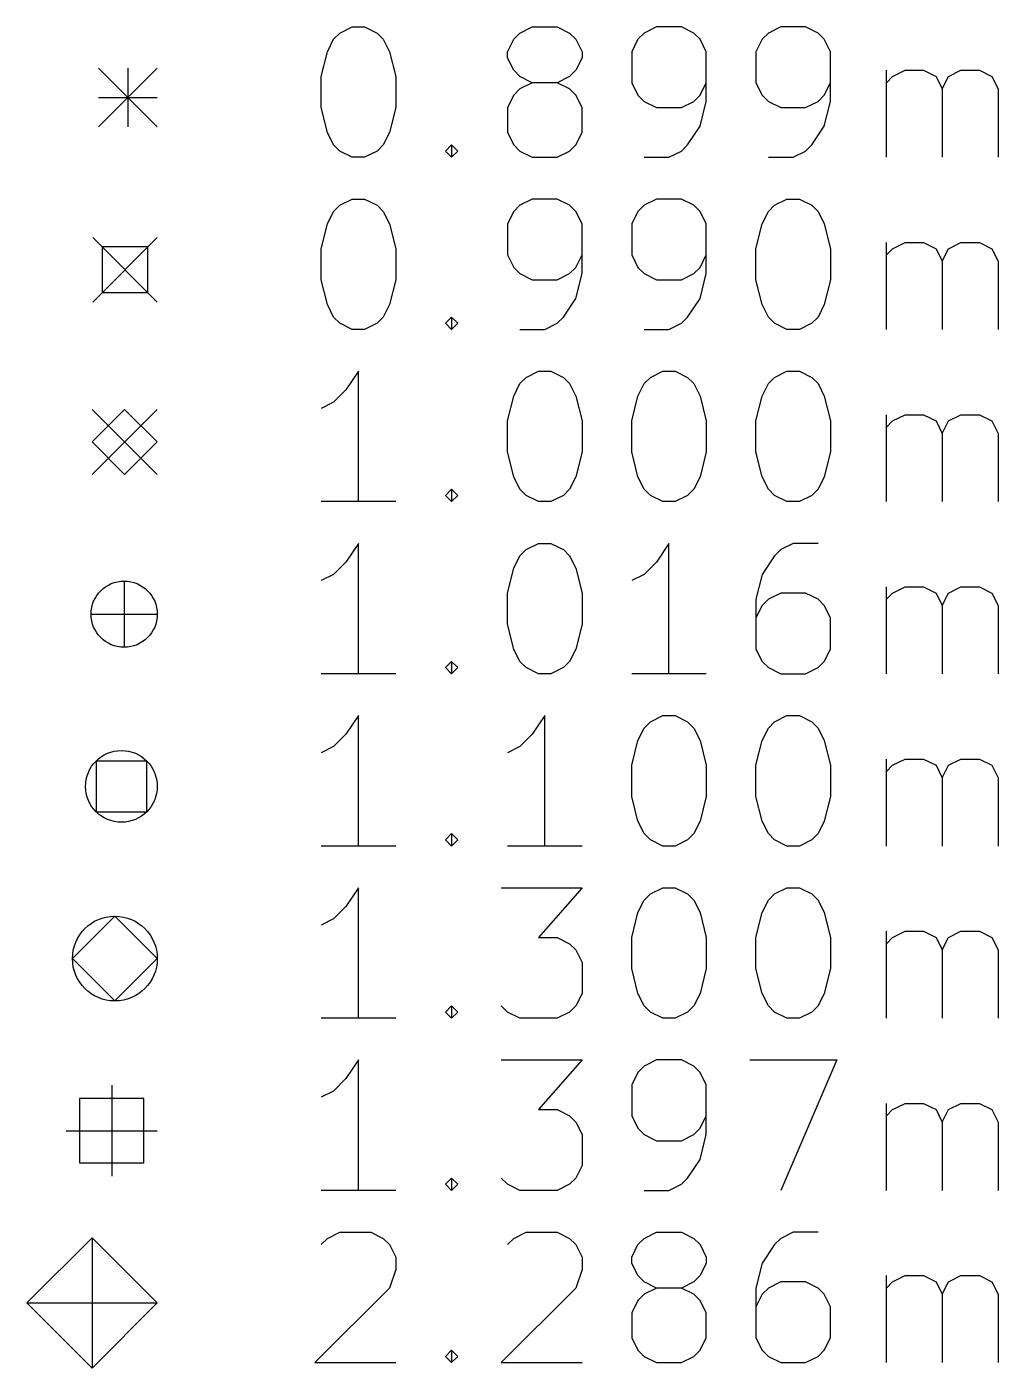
# Model space of a CAD drawing. Extents: x 1.89 to 8.27, y -6.79 to -2.76.
# Drawn here: x 1.888 to 2.474, y -6.763 to -5.953 of the extents above; entities that cross this region are included whole.
import ezdxf

# ---------------------------------------------------------------- set-up
doc = ezdxf.new("R2010")
doc.units = 0
doc.header["$MEASUREMENT"] = 0
doc.layers.add('BLACK', color=7, linetype='CONTINUOUS')

msp = doc.modelspace()

# ---------------------------------------------------------------- linework, layer by layer
at = {"layer": 'BLACK', "linetype": 'CONTINUOUS'}
for p, q in [((2.07295, -5.96045), (2.0767, -5.9567)), ((2.0767, -5.9567), (2.0842, -5.95295)), ((2.0842, -5.95295), (2.0917, -5.95295)), ((2.0917, -5.95295), (2.0992, -5.9567)), ((2.0992, -5.9567), (2.10295, -5.96045)), ((2.18169, -5.96045), (2.18544, -5.9567)), ((2.18544, -5.9567), (2.19294, -5.95295)), ((2.19294, -5.95295), (2.20794, -5.95295)), ((2.20794, -5.95295), (2.21544, -5.9567)), ((2.21544, -5.9567), (2.21918, -5.96045)), ((2.26043, -5.9567), (2.25668, -5.96045)), ((2.26793, -5.95295), (2.26043, -5.9567)), ((2.28293, -5.95295), (2.26793, -5.95295)), ((2.29043, -5.9567), (2.28293, -5.95295)), ((2.29418, -5.96045), (2.29043, -5.9567)), ((2.33542, -5.9567), (2.33167, -5.96045)), ((2.34292, -5.95295), (2.33542, -5.9567)), ((2.35792, -5.95295), (2.34292, -5.95295)), ((2.36542, -5.9567), (2.35792, -5.95295)), ((2.36917, -5.96045), (2.36542, -5.9567)), ((2.0692, -5.96794), (2.07295, -5.96045)), ((2.10295, -5.96045), (2.1067, -5.96794)), ((2.17794, -5.96794), (2.18169, -5.96045)), ((2.21918, -5.96045), (2.22293, -5.96794)), ((2.25668, -5.96045), (2.25293, -5.96794)), ((2.29792, -5.96794), (2.29418, -5.96045)), ((2.33167, -5.96045), (2.32792, -5.96794)), ((2.37292, -5.96794), (2.36917, -5.96045)), ((2.06545, -5.98294), (2.0692, -5.96794)), ((2.1067, -5.96794), (2.11045, -5.98294)), ((2.17794, -5.97169), (2.17794, -5.96794)), ((2.18169, -5.97919), (2.17794, -5.97169)), ((2.22293, -5.97169), (2.21918, -5.97919)), ((2.22293, -5.96794), (2.22293, -5.97169)), ((2.25293, -5.96794), (2.25293, -5.98669)), ((2.29792, -5.99794), (2.29792, -5.96794)), ((2.32792, -5.96794), (2.32792, -5.98669)), ((2.37292, -5.99794), (2.37292, -5.96794)), ((1.93114, -5.97797), (1.96654, -6.01337)), ((1.96654, -5.97797), (1.93114, -6.01337)), ((1.94884, -5.97797), (1.94884, -6.01337)), ((2.06545, -6.00169), (2.06545, -5.98294)), ((2.11045, -5.98294), (2.11045, -6.00169)), ((2.18544, -5.98294), (2.18169, -5.97919)), ((2.19294, -5.98669), (2.18544, -5.98294)), ((2.21544, -5.98294), (2.20794, -5.98669)), ((2.21918, -5.97919), (2.21544, -5.98294)), ((2.40666, -6.03169), (2.40666, -5.97919)), ((2.40666, -5.98669), (2.41041, -5.98294)), ((2.41041, -5.98294), (2.41791, -5.97919)), ((2.41791, -5.97919), (2.42916, -5.97919)), ((2.42916, -5.97919), (2.43666, -5.98294)), ((2.43666, -5.98294), (2.44041, -5.99044)), ((2.44041, -5.99044), (2.44416, -5.98294)), ((2.44416, -5.98294), (2.45166, -5.97919)), ((2.45166, -5.97919), (2.4629, -5.97919)), ((2.4629, -5.97919), (2.4704, -5.98294)), ((2.4704, -5.98294), (2.47415, -5.99044)), ((2.18544, -5.99044), (2.18169, -5.99419)), ((2.19294, -5.98669), (2.18544, -5.99044)), ((2.20794, -5.98669), (2.19294, -5.98669)), ((2.21544, -5.99044), (2.20794, -5.98669)), ((2.21918, -5.99419), (2.21544, -5.99044)), ((2.25293, -5.98669), (2.25668, -5.99419)), ((2.29418, -5.99419), (2.29792, -5.98669)), ((2.32792, -5.98669), (2.33167, -5.99419)), ((2.36917, -5.99419), (2.37292, -5.98669)), ((2.44041, -5.99044), (2.44041, -6.03169)), ((2.47415, -5.99044), (2.47415, -6.03169)), ((1.93114, -5.99567), (1.96654, -5.99567)), ((2.18169, -5.99419), (2.17794, -6.00169)), ((2.22293, -6.00169), (2.21918, -5.99419)), ((2.25668, -5.99419), (2.26043, -5.99794)), ((2.26043, -5.99794), (2.26793, -6.00169)), ((2.28293, -6.00169), (2.29043, -5.99794)), ((2.29043, -5.99794), (2.29418, -5.99419)), ((2.29418, -6.01294), (2.29792, -5.99794)), ((2.33167, -5.99419), (2.33542, -5.99794)), ((2.33542, -5.99794), (2.34292, -6.00169)), ((2.35792, -6.00169), (2.36542, -5.99794)), ((2.36542, -5.99794), (2.36917, -5.99419)), ((2.36917, -6.01294), (2.37292, -5.99794)), ((2.0692, -6.01669), (2.06545, -6.00169)), ((2.11045, -6.00169), (2.1067, -6.01669)), ((2.17794, -6.00169), (2.17794, -6.01669)), ((2.22293, -6.01669), (2.22293, -6.00169)), ((2.26793, -6.00169), (2.28293, -6.00169)), ((2.34292, -6.00169), (2.35792, -6.00169)), ((2.28668, -6.02419), (2.29418, -6.01294)), ((2.36167, -6.02419), (2.36917, -6.01294)), ((2.07295, -6.02419), (2.0692, -6.01669)), ((2.1067, -6.01669), (2.10295, -6.02419)), ((2.17794, -6.01669), (2.18169, -6.02419)), ((2.21918, -6.02419), (2.22293, -6.01669)), ((2.0767, -6.02794), (2.07295, -6.02419)), ((2.0842, -6.03169), (2.0767, -6.02794)), ((2.0917, -6.03169), (2.0842, -6.03169)), ((2.0992, -6.02794), (2.0917, -6.03169)), ((2.10295, -6.02419), (2.0992, -6.02794)), ((2.14044, -6.02794), (2.14419, -6.02419)), ((2.14419, -6.03169), (2.14044, -6.02794)), ((2.14419, -6.02419), (2.14794, -6.02794)), ((2.14419, -6.02419), (2.14419, -6.03169)), ((2.14794, -6.02794), (2.14419, -6.03169)), ((2.18169, -6.02419), (2.18544, -6.02794)), ((2.18544, -6.02794), (2.19294, -6.03169)), ((2.19294, -6.03169), (2.20794, -6.03169)), ((2.20794, -6.03169), (2.21544, -6.02794)), ((2.21544, -6.02794), (2.21918, -6.02419)), ((2.26043, -6.03169), (2.27543, -6.03169)), ((2.27543, -6.03169), (2.28293, -6.02794)), ((2.28293, -6.02794), (2.28668, -6.02419)), ((2.33542, -6.03169), (2.35042, -6.03169)), ((2.35042, -6.03169), (2.35792, -6.02794)), ((2.35792, -6.02794), (2.36167, -6.02419)), ((2.07295, -6.06438), (2.0767, -6.06063)), ((2.0767, -6.06063), (2.0842, -6.05688)), ((2.0842, -6.05688), (2.0917, -6.05688)), ((2.0917, -6.05688), (2.0992, -6.06063)), ((2.0992, -6.06063), (2.10295, -6.06438)), ((2.18544, -6.06063), (2.18169, -6.06438)), ((2.19294, -6.05688), (2.18544, -6.06063)), ((2.20794, -6.05688), (2.19294, -6.05688)), ((2.21544, -6.06063), (2.20794, -6.05688)), ((2.21918, -6.06438), (2.21544, -6.06063)), ((2.26043, -6.06063), (2.25668, -6.06438)), ((2.26793, -6.05688), (2.26043, -6.06063)), ((2.28293, -6.05688), (2.26793, -6.05688)), ((2.29043, -6.06063), (2.28293, -6.05688)), ((2.29418, -6.06438), (2.29043, -6.06063)), ((2.33542, -6.06438), (2.33917, -6.06063)), ((2.33917, -6.06063), (2.34667, -6.05688)), ((2.34667, -6.05688), (2.35417, -6.05688)), ((2.35417, -6.05688), (2.36167, -6.06063)), ((2.36167, -6.06063), (2.36542, -6.06438)), ((2.06545, -6.08688), (2.0692, -6.07188)), ((2.0692, -6.07188), (2.07295, -6.06438)), ((2.10295, -6.06438), (2.1067, -6.07188)), ((2.1067, -6.07188), (2.11045, -6.08688)), ((2.18169, -6.06438), (2.17794, -6.07188)), ((2.17794, -6.07188), (2.17794, -6.09063)), ((2.22293, -6.07188), (2.21918, -6.06438)), ((2.22293, -6.10188), (2.22293, -6.07188)), ((2.25668, -6.06438), (2.25293, -6.07188)), ((2.25293, -6.07188), (2.25293, -6.09063)), ((2.29792, -6.07188), (2.29418, -6.06438)), ((2.29792, -6.10188), (2.29792, -6.07188)), ((2.32792, -6.08688), (2.33167, -6.07188)), ((2.33167, -6.07188), (2.33542, -6.06438)), ((2.36542, -6.06438), (2.36917, -6.07188)), ((2.36917, -6.07188), (2.37292, -6.08688)), ((1.92756, -6.08012), (1.96654, -6.11909)), ((1.96654, -6.08012), (1.92756, -6.11909)), ((1.96083, -6.08583), (1.93327, -6.08583)), ((1.93327, -6.08583), (1.93327, -6.11339)), ((1.96083, -6.11339), (1.96083, -6.08583)), ((2.06545, -6.10563), (2.06545, -6.08688)), ((2.11045, -6.08688), (2.11045, -6.10563)), ((2.32792, -6.10563), (2.32792, -6.08688)), ((2.37292, -6.08688), (2.37292, -6.10563)), ((2.40666, -6.13562), (2.40666, -6.08313)), ((2.40666, -6.09063), (2.41041, -6.08688)), ((2.41041, -6.08688), (2.41791, -6.08313)), ((2.41791, -6.08313), (2.42916, -6.08313)), ((2.42916, -6.08313), (2.43666, -6.08688)), ((2.43666, -6.08688), (2.44041, -6.09438)), ((2.44041, -6.09438), (2.44416, -6.08688)), ((2.44416, -6.08688), (2.45166, -6.08313)), ((2.45166, -6.08313), (2.4629, -6.08313)), ((2.4629, -6.08313), (2.4704, -6.08688)), ((2.4704, -6.08688), (2.47415, -6.09438)), ((2.17794, -6.09063), (2.18169, -6.09813)), ((2.21918, -6.09813), (2.22293, -6.09063)), ((2.25293, -6.09063), (2.25668, -6.09813)), ((2.29418, -6.09813), (2.29792, -6.09063)), ((2.44041, -6.09438), (2.44041, -6.13562)), ((2.47415, -6.09438), (2.47415, -6.13562)), ((2.18169, -6.09813), (2.18544, -6.10188)), ((2.18544, -6.10188), (2.19294, -6.10563)), ((2.20794, -6.10563), (2.21544, -6.10188)), ((2.21544, -6.10188), (2.21918, -6.09813)), ((2.21918, -6.11688), (2.22293, -6.10188)), ((2.25668, -6.09813), (2.26043, -6.10188)), ((2.26043, -6.10188), (2.26793, -6.10563)), ((2.28293, -6.10563), (2.29043, -6.10188)), ((2.29043, -6.10188), (2.29418, -6.09813)), ((2.29418, -6.11688), (2.29792, -6.10188)), ((2.0692, -6.12063), (2.06545, -6.10563)), ((2.11045, -6.10563), (2.1067, -6.12063)), ((2.19294, -6.10563), (2.20794, -6.10563)), ((2.26793, -6.10563), (2.28293, -6.10563)), ((2.33167, -6.12063), (2.32792, -6.10563)), ((2.37292, -6.10563), (2.36917, -6.12063)), ((1.93327, -6.11339), (1.96083, -6.11339)), ((2.07295, -6.12812), (2.0692, -6.12063)), ((2.1067, -6.12063), (2.10295, -6.12812)), ((2.21169, -6.12812), (2.21918, -6.11688)), ((2.28668, -6.12812), (2.29418, -6.11688)), ((2.33542, -6.12812), (2.33167, -6.12063)), ((2.36917, -6.12063), (2.36542, -6.12812)), ((2.0767, -6.13187), (2.07295, -6.12812)), ((2.10295, -6.12812), (2.0992, -6.13187)), ((2.14044, -6.13187), (2.14419, -6.12812)), ((2.14419, -6.12812), (2.14794, -6.13187)), ((2.14419, -6.12812), (2.14419, -6.13562)), ((2.20794, -6.13187), (2.21169, -6.12812)), ((2.28293, -6.13187), (2.28668, -6.12812)), ((2.33917, -6.13187), (2.33542, -6.12812)), ((2.36542, -6.12812), (2.36167, -6.13187)), ((2.0842, -6.13562), (2.0767, -6.13187)), ((2.0917, -6.13562), (2.0842, -6.13562)), ((2.0992, -6.13187), (2.0917, -6.13562)), ((2.14419, -6.13562), (2.14044, -6.13187)), ((2.14794, -6.13187), (2.14419, -6.13562)), ((2.18544, -6.13562), (2.20044, -6.13562)), ((2.20044, -6.13562), (2.20794, -6.13187)), ((2.26043, -6.13562), (2.27543, -6.13562)), ((2.27543, -6.13562), (2.28293, -6.13187)), ((2.34667, -6.13562), (2.33917, -6.13187)), ((2.35417, -6.13562), (2.34667, -6.13562)), ((2.36167, -6.13187), (2.35417, -6.13562)), ((2.08795, -6.16082), (2.08045, -6.17207)), ((2.08795, -6.23956), (2.08795, -6.16082)), ((2.18919, -6.16457), (2.19669, -6.16082)), ((2.19669, -6.16082), (2.20419, -6.16082)), ((2.20419, -6.16082), (2.21169, -6.16457)), ((2.26418, -6.16457), (2.27168, -6.16082)), ((2.27168, -6.16082), (2.27918, -6.16082)), ((2.27918, -6.16082), (2.28668, -6.16457)), ((2.33917, -6.16457), (2.34667, -6.16082)), ((2.34667, -6.16082), (2.35417, -6.16082)), ((2.35417, -6.16082), (2.36167, -6.16457)), ((2.18169, -6.17582), (2.18544, -6.16832)), ((2.18544, -6.16832), (2.18919, -6.16457)), ((2.21169, -6.16457), (2.21544, -6.16832)), ((2.21544, -6.16832), (2.21918, -6.17582)), ((2.25668, -6.17582), (2.26043, -6.16832)), ((2.26043, -6.16832), (2.26418, -6.16457)), ((2.28668, -6.16457), (2.29043, -6.16832)), ((2.29043, -6.16832), (2.29418, -6.17582)), ((2.33167, -6.17582), (2.33542, -6.16832)), ((2.33542, -6.16832), (2.33917, -6.16457)), ((2.36167, -6.16457), (2.36542, -6.16832)), ((2.36542, -6.16832), (2.36917, -6.17582)), ((2.08045, -6.17207), (2.07295, -6.17957)), ((2.17794, -6.19082), (2.18169, -6.17582)), ((2.21918, -6.17582), (2.22293, -6.19082)), ((2.25293, -6.19082), (2.25668, -6.17582)), ((2.29418, -6.17582), (2.29792, -6.19082)), ((2.32792, -6.19082), (2.33167, -6.17582)), ((2.36917, -6.17582), (2.37292, -6.19082)), ((1.92717, -6.18386), (1.96654, -6.22323)), ((1.96654, -6.18386), (1.92717, -6.22323)), ((1.94685, -6.18386), (1.92717, -6.20354)), ((1.96654, -6.20354), (1.94685, -6.18386)), ((2.07295, -6.17957), (2.06545, -6.18332)), ((2.17794, -6.20956), (2.17794, -6.19082)), ((2.22293, -6.19082), (2.22293, -6.20956)), ((2.25293, -6.20956), (2.25293, -6.19082)), ((2.29792, -6.19082), (2.29792, -6.20956)), ((2.32792, -6.20956), (2.32792, -6.19082)), ((2.37292, -6.19082), (2.37292, -6.20956)), ((2.40666, -6.23956), (2.40666, -6.18707)), ((2.40666, -6.19457), (2.41041, -6.19082)), ((2.41041, -6.19082), (2.41791, -6.18707)), ((2.41791, -6.18707), (2.42916, -6.18707)), ((2.42916, -6.18707), (2.43666, -6.19082)), ((2.43666, -6.19082), (2.44041, -6.19832)), ((2.44041, -6.19832), (2.44416, -6.19082)), ((2.44416, -6.19082), (2.45166, -6.18707)), ((2.45166, -6.18707), (2.4629, -6.18707)), ((2.4629, -6.18707), (2.4704, -6.19082)), ((2.4704, -6.19082), (2.47415, -6.19832)), ((2.44041, -6.19832), (2.44041, -6.23956)), ((2.47415, -6.19832), (2.47415, -6.23956)), ((1.92717, -6.20354), (1.94685, -6.22323)), ((1.94685, -6.22323), (1.96654, -6.20354)), ((2.18169, -6.22456), (2.17794, -6.20956)), ((2.22293, -6.20956), (2.21918, -6.22456)), ((2.25668, -6.22456), (2.25293, -6.20956)), ((2.29792, -6.20956), (2.29418, -6.22456)), ((2.33167, -6.22456), (2.32792, -6.20956)), ((2.37292, -6.20956), (2.36917, -6.22456)), ((2.18544, -6.23206), (2.18169, -6.22456)), ((2.21918, -6.22456), (2.21544, -6.23206)), ((2.26043, -6.23206), (2.25668, -6.22456)), ((2.29418, -6.22456), (2.29043, -6.23206)), ((2.33542, -6.23206), (2.33167, -6.22456)), ((2.36917, -6.22456), (2.36542, -6.23206)), ((2.14044, -6.23581), (2.14419, -6.23206)), ((2.14419, -6.23206), (2.14794, -6.23581)), ((2.14419, -6.23206), (2.14419, -6.23956)), ((2.18919, -6.23581), (2.18544, -6.23206)), ((2.21544, -6.23206), (2.21169, -6.23581)), ((2.26418, -6.23581), (2.26043, -6.23206)), ((2.29043, -6.23206), (2.28668, -6.23581)), ((2.33917, -6.23581), (2.33542, -6.23206)), ((2.36542, -6.23206), (2.36167, -6.23581)), ((2.11045, -6.23956), (2.06545, -6.23956)), ((2.14419, -6.23956), (2.14044, -6.23581)), ((2.14794, -6.23581), (2.14419, -6.23956)), ((2.19669, -6.23956), (2.18919, -6.23581)), ((2.20419, -6.23956), (2.19669, -6.23956)), ((2.21169, -6.23581), (2.20419, -6.23956)), ((2.27168, -6.23956), (2.26418, -6.23581)), ((2.27918, -6.23956), (2.27168, -6.23956)), ((2.28668, -6.23581), (2.27918, -6.23956)), ((2.34667, -6.23956), (2.33917, -6.23581)), ((2.35417, -6.23956), (2.34667, -6.23956)), ((2.36167, -6.23581), (2.35417, -6.23956)), ((2.08795, -6.26476), (2.08045, -6.27601)), ((2.08795, -6.3435), (2.08795, -6.26476)), ((2.18919, -6.26851), (2.19669, -6.26476)), ((2.19669, -6.26476), (2.20419, -6.26476)), ((2.20419, -6.26476), (2.21169, -6.26851)), ((2.27543, -6.26476), (2.26793, -6.27601)), ((2.27543, -6.3435), (2.27543, -6.26476)), ((2.35042, -6.26476), (2.34292, -6.26851)), ((2.36542, -6.26476), (2.35042, -6.26476)), ((2.18169, -6.27976), (2.18544, -6.27226)), ((2.18544, -6.27226), (2.18919, -6.26851)), ((2.21169, -6.26851), (2.21544, -6.27226)), ((2.21544, -6.27226), (2.21918, -6.27976)), ((2.33917, -6.27226), (2.33167, -6.28351)), ((2.34292, -6.26851), (2.33917, -6.27226)), ((2.08045, -6.27601), (2.07295, -6.28351)), ((2.17794, -6.29475), (2.18169, -6.27976)), ((2.21918, -6.27976), (2.22293, -6.29475)), ((2.26793, -6.27601), (2.26043, -6.28351)), ((1.94654, -6.28748), (1.94654, -6.32748)), ((2.07295, -6.28351), (2.06545, -6.28725)), ((2.26043, -6.28351), (2.25293, -6.28725)), ((2.33167, -6.28351), (2.32792, -6.2985)), ((2.17794, -6.3135), (2.17794, -6.29475)), ((2.22293, -6.29475), (2.22293, -6.3135)), ((2.32792, -6.2985), (2.32792, -6.3285)), ((2.33542, -6.2985), (2.33167, -6.30225)), ((2.34292, -6.29475), (2.33542, -6.2985)), ((2.35792, -6.29475), (2.34292, -6.29475)), ((2.36542, -6.2985), (2.35792, -6.29475)), ((2.36917, -6.30225), (2.36542, -6.2985)), ((2.40666, -6.3435), (2.40666, -6.291)), ((2.40666, -6.2985), (2.41041, -6.29475)), ((2.41041, -6.29475), (2.41791, -6.291)), ((2.41791, -6.291), (2.42916, -6.291)), ((2.42916, -6.291), (2.43666, -6.29475)), ((2.43666, -6.29475), (2.44041, -6.30225)), ((2.44041, -6.30225), (2.44416, -6.29475)), ((2.44416, -6.29475), (2.45166, -6.291)), ((2.45166, -6.291), (2.4629, -6.291)), ((2.4629, -6.291), (2.4704, -6.29475)), ((2.4704, -6.29475), (2.47415, -6.30225)), ((2.33167, -6.30225), (2.32792, -6.30975)), ((2.37292, -6.30975), (2.36917, -6.30225)), ((2.44041, -6.30225), (2.44041, -6.3435)), ((2.47415, -6.30225), (2.47415, -6.3435)), ((1.92654, -6.30748), (1.96654, -6.30748)), ((2.18169, -6.3285), (2.17794, -6.3135)), ((2.22293, -6.3135), (2.21918, -6.3285)), ((2.37292, -6.3285), (2.37292, -6.30975)), ((2.18544, -6.336), (2.18169, -6.3285)), ((2.21918, -6.3285), (2.21544, -6.336)), ((2.32792, -6.3285), (2.33167, -6.336)), ((2.36917, -6.336), (2.37292, -6.3285)), ((2.14044, -6.33975), (2.14419, -6.336)), ((2.14419, -6.336), (2.14794, -6.33975)), ((2.14419, -6.336), (2.14419, -6.3435)), ((2.18919, -6.33975), (2.18544, -6.336)), ((2.21544, -6.336), (2.21169, -6.33975)), ((2.33167, -6.336), (2.33542, -6.33975)), ((2.36542, -6.33975), (2.36917, -6.336)), ((2.11045, -6.3435), (2.06545, -6.3435)), ((2.14419, -6.3435), (2.14044, -6.33975)), ((2.14794, -6.33975), (2.14419, -6.3435)), ((2.19669, -6.3435), (2.18919, -6.33975)), ((2.20419, -6.3435), (2.19669, -6.3435)), ((2.21169, -6.33975), (2.20419, -6.3435)), ((2.29792, -6.3435), (2.25293, -6.3435)), ((2.33542, -6.33975), (2.34292, -6.3435)), ((2.34292, -6.3435), (2.35792, -6.3435)), ((2.35792, -6.3435), (2.36542, -6.33975)), ((2.08795, -6.36869), (2.08045, -6.37994)), ((2.08795, -6.44743), (2.08795, -6.36869)), ((2.20044, -6.36869), (2.19294, -6.37994)), ((2.20044, -6.44743), (2.20044, -6.36869)), ((2.26418, -6.37244), (2.27168, -6.36869)), ((2.27168, -6.36869), (2.27918, -6.36869)), ((2.27918, -6.36869), (2.28668, -6.37244)), ((2.33917, -6.37244), (2.34667, -6.36869)), ((2.34667, -6.36869), (2.35417, -6.36869)), ((2.35417, -6.36869), (2.36167, -6.37244)), ((2.08045, -6.37994), (2.07295, -6.38744)), ((2.19294, -6.37994), (2.18544, -6.38744)), ((2.25668, -6.38369), (2.26043, -6.37619)), ((2.26043, -6.37619), (2.26418, -6.37244)), ((2.28668, -6.37244), (2.29043, -6.37619)), ((2.29043, -6.37619), (2.29418, -6.38369)), ((2.33167, -6.38369), (2.33542, -6.37619)), ((2.33542, -6.37619), (2.33917, -6.37244)), ((2.36167, -6.37244), (2.36542, -6.37619)), ((2.36542, -6.37619), (2.36917, -6.38369)), ((2.07295, -6.38744), (2.06545, -6.39119)), ((2.18544, -6.38744), (2.17794, -6.39119)), ((2.25293, -6.39869), (2.25668, -6.38369)), ((2.29418, -6.38369), (2.29792, -6.39869)), ((2.32792, -6.39869), (2.33167, -6.38369)), ((2.36917, -6.38369), (2.37292, -6.39869)), ((1.96019, -6.39611), (1.92957, -6.39611)), ((1.92957, -6.39611), (1.92957, -6.42673)), ((1.96019, -6.42673), (1.96019, -6.39611)), ((2.40666, -6.44743), (2.40666, -6.39494)), ((2.41041, -6.39869), (2.41791, -6.39494)), ((2.41791, -6.39494), (2.42916, -6.39494)), ((2.42916, -6.39494), (2.43666, -6.39869)), ((2.44416, -6.39869), (2.45166, -6.39494)), ((2.45166, -6.39494), (2.4629, -6.39494)), ((2.4629, -6.39494), (2.4704, -6.39869)), ((2.25293, -6.41744), (2.25293, -6.39869)), ((2.29792, -6.39869), (2.29792, -6.41744)), ((2.32792, -6.41744), (2.32792, -6.39869)), ((2.37292, -6.39869), (2.37292, -6.41744)), ((2.40666, -6.40244), (2.41041, -6.39869)), ((2.43666, -6.39869), (2.44041, -6.40619)), ((2.44041, -6.40619), (2.44416, -6.39869)), ((2.4704, -6.39869), (2.47415, -6.40619)), ((2.44041, -6.40619), (2.44041, -6.44743)), ((2.47415, -6.40619), (2.47415, -6.44743)), ((2.25668, -6.43244), (2.25293, -6.41744)), ((2.29792, -6.41744), (2.29418, -6.43244)), ((2.33167, -6.43244), (2.32792, -6.41744)), ((2.37292, -6.41744), (2.36917, -6.43244)), ((1.92957, -6.42673), (1.96019, -6.42673)), ((2.26043, -6.43994), (2.25668, -6.43244)), ((2.29418, -6.43244), (2.29043, -6.43994)), ((2.33542, -6.43994), (2.33167, -6.43244)), ((2.36917, -6.43244), (2.36542, -6.43994)), ((2.14044, -6.44369), (2.14419, -6.43994)), ((2.14419, -6.44743), (2.14044, -6.44369)), ((2.14419, -6.43994), (2.14794, -6.44369)), ((2.14419, -6.43994), (2.14419, -6.44743)), ((2.14794, -6.44369), (2.14419, -6.44743)), ((2.26418, -6.44369), (2.26043, -6.43994)), ((2.27168, -6.44743), (2.26418, -6.44369)), ((2.28668, -6.44369), (2.27918, -6.44743)), ((2.29043, -6.43994), (2.28668, -6.44369)), ((2.33917, -6.44369), (2.33542, -6.43994)), ((2.34667, -6.44743), (2.33917, -6.44369)), ((2.36167, -6.44369), (2.35417, -6.44743)), ((2.36542, -6.43994), (2.36167, -6.44369)), ((2.11045, -6.44743), (2.06545, -6.44743)), ((2.22293, -6.44743), (2.17794, -6.44743)), ((2.27918, -6.44743), (2.27168, -6.44743)), ((2.35417, -6.44743), (2.34667, -6.44743)), ((2.08795, -6.47263), (2.08045, -6.48388)), ((2.08795, -6.55137), (2.08795, -6.47263)), ((2.17419, -6.47263), (2.22293, -6.47263)), ((2.22293, -6.47263), (2.19669, -6.50263)), ((2.26043, -6.48013), (2.26418, -6.47638)), ((2.26418, -6.47638), (2.27168, -6.47263)), ((2.27168, -6.47263), (2.27918, -6.47263)), ((2.27918, -6.47263), (2.28668, -6.47638)), ((2.28668, -6.47638), (2.29043, -6.48013)), ((2.33542, -6.48013), (2.33917, -6.47638)), ((2.33917, -6.47638), (2.34667, -6.47263)), ((2.34667, -6.47263), (2.35417, -6.47263)), ((2.35417, -6.47263), (2.36167, -6.47638)), ((2.36167, -6.47638), (2.36542, -6.48013)), ((2.08045, -6.48388), (2.07295, -6.49138)), ((2.25668, -6.48763), (2.26043, -6.48013)), ((2.29043, -6.48013), (2.29418, -6.48763)), ((2.33167, -6.48763), (2.33542, -6.48013)), ((2.36542, -6.48013), (2.36917, -6.48763)), ((1.94094, -6.48976), (1.91535, -6.51535)), ((1.96654, -6.51535), (1.94094, -6.48976)), ((2.07295, -6.49138), (2.06545, -6.49513)), ((2.25293, -6.50263), (2.25668, -6.48763)), ((2.29418, -6.48763), (2.29792, -6.50263)), ((2.32792, -6.50263), (2.33167, -6.48763)), ((2.36917, -6.48763), (2.37292, -6.50263)), ((2.40666, -6.55137), (2.40666, -6.49888)), ((2.41041, -6.50263), (2.41791, -6.49888)), ((2.41791, -6.49888), (2.42916, -6.49888)), ((2.42916, -6.49888), (2.43666, -6.50263)), ((2.44416, -6.50263), (2.45166, -6.49888)), ((2.45166, -6.49888), (2.4629, -6.49888)), ((2.4629, -6.49888), (2.4704, -6.50263)), ((2.19669, -6.50263), (2.20794, -6.50263)), ((2.20794, -6.50263), (2.21544, -6.50638)), ((2.21544, -6.50638), (2.21918, -6.51013)), ((2.25293, -6.52138), (2.25293, -6.50263)), ((2.29792, -6.50263), (2.29792, -6.52138)), ((2.32792, -6.52138), (2.32792, -6.50263)), ((2.37292, -6.50263), (2.37292, -6.52138)), ((2.40666, -6.50638), (2.41041, -6.50263)), ((2.43666, -6.50263), (2.44041, -6.51013)), ((2.44041, -6.51013), (2.44416, -6.50263)), ((2.4704, -6.50263), (2.47415, -6.51013)), ((1.91535, -6.51535), (1.94094, -6.54094)), ((1.94094, -6.54094), (1.96654, -6.51535)), ((2.21918, -6.51013), (2.22293, -6.51763)), ((2.22293, -6.51763), (2.22293, -6.53637)), ((2.44041, -6.51013), (2.44041, -6.55137)), ((2.47415, -6.51013), (2.47415, -6.55137)), ((2.25668, -6.53637), (2.25293, -6.52138)), ((2.29792, -6.52138), (2.29418, -6.53637)), ((2.33167, -6.53637), (2.32792, -6.52138)), ((2.37292, -6.52138), (2.36917, -6.53637)), ((2.22293, -6.53637), (2.21918, -6.54387)), ((2.26043, -6.54387), (2.25668, -6.53637)), ((2.29418, -6.53637), (2.29043, -6.54387)), ((2.33542, -6.54387), (2.33167, -6.53637)), ((2.36917, -6.53637), (2.36542, -6.54387)), ((2.14044, -6.54762), (2.14419, -6.54387)), ((2.14419, -6.55137), (2.14044, -6.54762)), ((2.14419, -6.54387), (2.14794, -6.54762)), ((2.14419, -6.54387), (2.14419, -6.55137)), ((2.14794, -6.54762), (2.14419, -6.55137)), ((2.17794, -6.54762), (2.17419, -6.54387)), ((2.18544, -6.55137), (2.17794, -6.54762)), ((2.21544, -6.54762), (2.20794, -6.55137)), ((2.21918, -6.54387), (2.21544, -6.54762)), ((2.26418, -6.54762), (2.26043, -6.54387)), ((2.27168, -6.55137), (2.26418, -6.54762)), ((2.28668, -6.54762), (2.27918, -6.55137)), ((2.29043, -6.54387), (2.28668, -6.54762)), ((2.33917, -6.54762), (2.33542, -6.54387)), ((2.34667, -6.55137), (2.33917, -6.54762)), ((2.36167, -6.54762), (2.35417, -6.55137)), ((2.36542, -6.54387), (2.36167, -6.54762)), ((2.11045, -6.55137), (2.06545, -6.55137)), ((2.20794, -6.55137), (2.18544, -6.55137)), ((2.27918, -6.55137), (2.27168, -6.55137)), ((2.35417, -6.55137), (2.34667, -6.55137)), ((2.08795, -6.57657), (2.08045, -6.58782)), ((2.08795, -6.65531), (2.08795, -6.57657)), ((2.17419, -6.57657), (2.22293, -6.57657)), ((2.22293, -6.57657), (2.19669, -6.60656)), ((2.26043, -6.58032), (2.25668, -6.58407)), ((2.26793, -6.57657), (2.26043, -6.58032)), ((2.28293, -6.57657), (2.26793, -6.57657)), ((2.29043, -6.58032), (2.28293, -6.57657)), ((2.29418, -6.58407), (2.29043, -6.58032)), ((2.32417, -6.57657), (2.37667, -6.57657)), ((2.37667, -6.57657), (2.34292, -6.65531)), ((2.08045, -6.58782), (2.07295, -6.59532)), ((2.25668, -6.58407), (2.25293, -6.59157)), ((2.29792, -6.59157), (2.29418, -6.58407)), ((1.93904, -6.59179), (1.93904, -6.64679)), ((2.07295, -6.59532), (2.06545, -6.59907)), ((2.25293, -6.59157), (2.25293, -6.61031)), ((2.29792, -6.62156), (2.29792, -6.59157)), ((1.95848, -6.59985), (1.91959, -6.59985)), ((1.91959, -6.59985), (1.91959, -6.63874)), ((1.95848, -6.63874), (1.95848, -6.59985)), ((2.19669, -6.60656), (2.20794, -6.60656)), ((2.20794, -6.60656), (2.21544, -6.61031)), ((2.40666, -6.65531), (2.40666, -6.60282)), ((2.40666, -6.61031), (2.41041, -6.60656)), ((2.41041, -6.60656), (2.41791, -6.60282)), ((2.41791, -6.60282), (2.42916, -6.60282)), ((2.42916, -6.60282), (2.43666, -6.60656)), ((2.43666, -6.60656), (2.44041, -6.61406)), ((2.44041, -6.61406), (2.44416, -6.60656)), ((2.44416, -6.60656), (2.45166, -6.60282)), ((2.45166, -6.60282), (2.4629, -6.60282)), ((2.4629, -6.60282), (2.4704, -6.60656)), ((2.4704, -6.60656), (2.47415, -6.61406)), ((2.21544, -6.61031), (2.21918, -6.61406)), ((2.21918, -6.61406), (2.22293, -6.62156)), ((2.25293, -6.61031), (2.25668, -6.61781)), ((2.29418, -6.61781), (2.29792, -6.61031)), ((2.44041, -6.61406), (2.44041, -6.65531)), ((2.47415, -6.61406), (2.47415, -6.65531)), ((1.91154, -6.61929), (1.96654, -6.61929)), ((2.22293, -6.62156), (2.22293, -6.64031)), ((2.25668, -6.61781), (2.26043, -6.62156)), ((2.26043, -6.62156), (2.26793, -6.62531)), ((2.28293, -6.62531), (2.29043, -6.62156)), ((2.29043, -6.62156), (2.29418, -6.61781)), ((2.29418, -6.63656), (2.29792, -6.62156)), ((2.26793, -6.62531), (2.28293, -6.62531)), ((1.91959, -6.63874), (1.95848, -6.63874)), ((2.28668, -6.64781), (2.29418, -6.63656)), ((2.22293, -6.64031), (2.21918, -6.64781)), ((2.11045, -6.65531), (2.06545, -6.65531)), ((2.14044, -6.65156), (2.14419, -6.64781)), ((2.14419, -6.65531), (2.14044, -6.65156)), ((2.14419, -6.64781), (2.14794, -6.65156)), ((2.14419, -6.64781), (2.14419, -6.65531)), ((2.14794, -6.65156), (2.14419, -6.65531)), ((2.17794, -6.65156), (2.17419, -6.64781)), ((2.18544, -6.65531), (2.17794, -6.65156)), ((2.20794, -6.65531), (2.18544, -6.65531)), ((2.21544, -6.65156), (2.20794, -6.65531)), ((2.21918, -6.64781), (2.21544, -6.65156)), ((2.26043, -6.65531), (2.27543, -6.65531)), ((2.27543, -6.65531), (2.28293, -6.65156)), ((2.28293, -6.65156), (2.28668, -6.64781)), ((1.92717, -6.68386), (1.8878, -6.72323)), ((1.92717, -6.68386), (1.92717, -6.7626)), ((1.96654, -6.72323), (1.92717, -6.68386)), ((2.06545, -6.688), (2.0692, -6.68425)), ((2.0692, -6.68425), (2.0767, -6.68051)), ((2.0767, -6.68051), (2.09545, -6.68051)), ((2.09545, -6.68051), (2.10295, -6.68425)), ((2.10295, -6.68425), (2.1067, -6.688)), ((2.17794, -6.688), (2.18169, -6.68425)), ((2.18169, -6.68425), (2.18919, -6.68051)), ((2.18919, -6.68051), (2.20794, -6.68051)), ((2.20794, -6.68051), (2.21544, -6.68425)), ((2.21544, -6.68425), (2.21918, -6.688)), ((2.25668, -6.688), (2.26043, -6.68425)), ((2.26043, -6.68425), (2.26793, -6.68051)), ((2.26793, -6.68051), (2.28293, -6.68051)), ((2.28293, -6.68051), (2.29043, -6.68425)), ((2.29043, -6.68425), (2.29418, -6.688)), ((2.34292, -6.68425), (2.33917, -6.688)), ((2.35042, -6.68051), (2.34292, -6.68425)), ((2.36542, -6.68051), (2.35042, -6.68051)), ((2.1067, -6.688), (2.11045, -6.6955)), ((2.11045, -6.6955), (2.11045, -6.703)), ((2.21918, -6.688), (2.22293, -6.6955)), ((2.22293, -6.6955), (2.22293, -6.703)), ((2.25293, -6.6955), (2.25668, -6.688)), ((2.25293, -6.69925), (2.25293, -6.6955)), ((2.29418, -6.688), (2.29792, -6.6955)), ((2.29792, -6.6955), (2.29792, -6.69925)), ((2.33917, -6.688), (2.33167, -6.69925)), ((2.11045, -6.703), (2.1067, -6.71425)), ((2.22293, -6.703), (2.21918, -6.71425)), ((2.25668, -6.70675), (2.25293, -6.69925)), ((2.29792, -6.69925), (2.29418, -6.70675)), ((2.33167, -6.69925), (2.32792, -6.71425)), ((2.26043, -6.7105), (2.25668, -6.70675)), ((2.26793, -6.71425), (2.26043, -6.7105)), ((2.29043, -6.7105), (2.28293, -6.71425)), ((2.29418, -6.70675), (2.29043, -6.7105)), ((2.34292, -6.7105), (2.33542, -6.71425)), ((2.35792, -6.7105), (2.34292, -6.7105)), ((2.36542, -6.71425), (2.35792, -6.7105)), ((2.40666, -6.75925), (2.40666, -6.70675)), ((2.40666, -6.71425), (2.41041, -6.7105)), ((2.41041, -6.7105), (2.41791, -6.70675)), ((2.41791, -6.70675), (2.42916, -6.70675)), ((2.42916, -6.70675), (2.43666, -6.7105)), ((2.43666, -6.7105), (2.44041, -6.718)), ((2.44041, -6.718), (2.44416, -6.7105)), ((2.44416, -6.7105), (2.45166, -6.70675)), ((2.45166, -6.70675), (2.4629, -6.70675)), ((2.4629, -6.70675), (2.4704, -6.7105)), ((2.4704, -6.7105), (2.47415, -6.718)), ((2.1067, -6.71425), (2.0617, -6.75925)), ((2.21918, -6.71425), (2.17419, -6.75925)), ((2.26043, -6.718), (2.25668, -6.72175)), ((2.26793, -6.71425), (2.26043, -6.718)), ((2.28293, -6.71425), (2.26793, -6.71425)), ((2.29043, -6.718), (2.28293, -6.71425)), ((2.29418, -6.72175), (2.29043, -6.718)), ((2.32792, -6.71425), (2.32792, -6.74425)), ((2.33167, -6.718), (2.32792, -6.7255)), ((2.33542, -6.71425), (2.33167, -6.718)), ((2.36917, -6.718), (2.36542, -6.71425)), ((2.37292, -6.7255), (2.36917, -6.718)), ((2.44041, -6.718), (2.44041, -6.75925)), ((2.47415, -6.718), (2.47415, -6.75925)), ((1.8878, -6.72323), (1.96654, -6.72323)), ((1.8878, -6.72323), (1.92717, -6.7626)), ((1.92717, -6.7626), (1.96654, -6.72323)), ((2.25668, -6.72175), (2.25293, -6.72925)), ((2.29792, -6.72925), (2.29418, -6.72175)), ((2.37292, -6.74425), (2.37292, -6.7255)), ((2.25293, -6.72925), (2.25293, -6.74425)), ((2.29792, -6.74425), (2.29792, -6.72925)), ((2.25293, -6.74425), (2.25668, -6.75175)), ((2.29418, -6.75175), (2.29792, -6.74425)), ((2.32792, -6.74425), (2.33167, -6.75175)), ((2.36917, -6.75175), (2.37292, -6.74425)), ((2.14044, -6.7555), (2.14419, -6.75175)), ((2.14419, -6.75175), (2.14794, -6.7555)), ((2.14419, -6.75175), (2.14419, -6.75925)), ((2.25668, -6.75175), (2.26043, -6.7555)), ((2.29043, -6.7555), (2.29418, -6.75175)), ((2.33167, -6.75175), (2.33542, -6.7555)), ((2.36542, -6.7555), (2.36917, -6.75175)), ((2.0617, -6.75925), (2.11045, -6.75925)), ((2.14419, -6.75925), (2.14044, -6.7555)), ((2.14794, -6.7555), (2.14419, -6.75925)), ((2.17419, -6.75925), (2.22293, -6.75925)), ((2.26043, -6.7555), (2.26793, -6.75925)), ((2.26793, -6.75925), (2.28293, -6.75925)), ((2.28293, -6.75925), (2.29043, -6.7555)), ((2.33542, -6.7555), (2.34292, -6.75925)), ((2.34292, -6.75925), (2.35792, -6.75925)), ((2.35792, -6.75925), (2.36542, -6.7555))]:
    msp.add_line(p, q, dxfattribs=at)
at = {"layer": 'BLACK'}
for centre, radius in [((1.94654, -6.30748), 0.02), ((1.94488, -6.41142), 0.02165), ((1.94094, -6.51535), 0.02559)]:
    msp.add_circle(centre, radius, dxfattribs=at)

doc.saveas('drawing.dxf')
